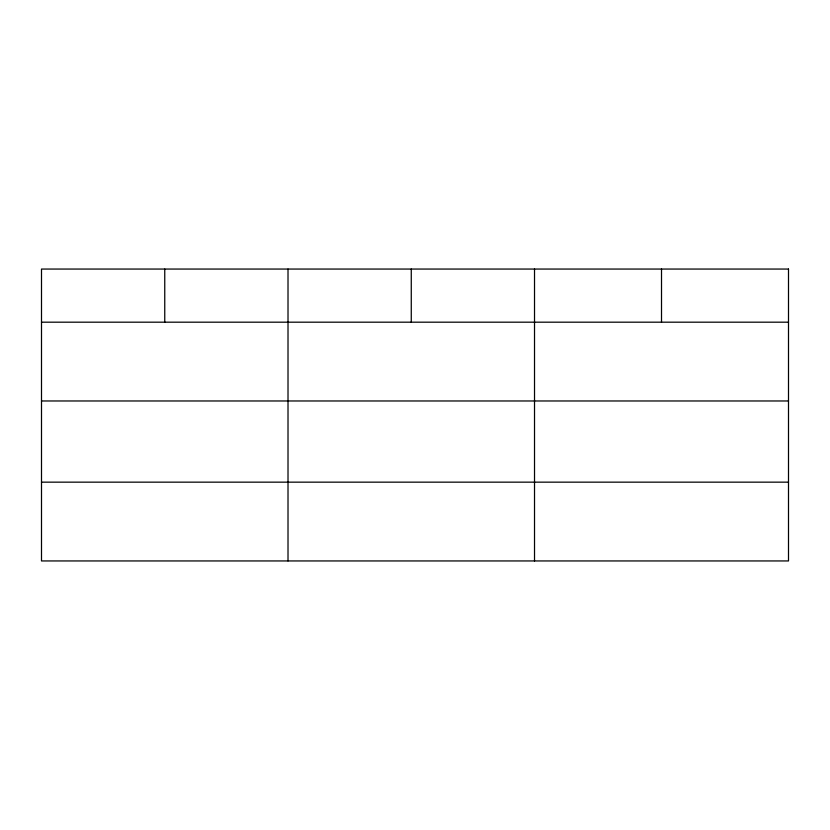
<?xml version="1.0" encoding="UTF-8"?>
<svg xmlns="http://www.w3.org/2000/svg" width="830" height="830" viewBox="0 0 830 830"><rect width="100%" height="100%" fill="white"/><g stroke="black" fill="none" stroke-linecap="round" stroke-linejoin="round"><path stroke-width="1.25" d="M41.5 322.185L788.5 322.185M41.5 400.973L788.5 400.973M41.5 482.157L788.5 482.157M661.51 269.055L661.51 322.185M534.52 269.055L534.52 560.945M411.265 269.055L411.265 322.185M288.01 269.055L288.01 560.945M164.755 269.055L164.755 322.185M788.5 269.055L41.5 269.055L41.5 560.945L788.5 560.945L788.5 269.055"/></g></svg>
